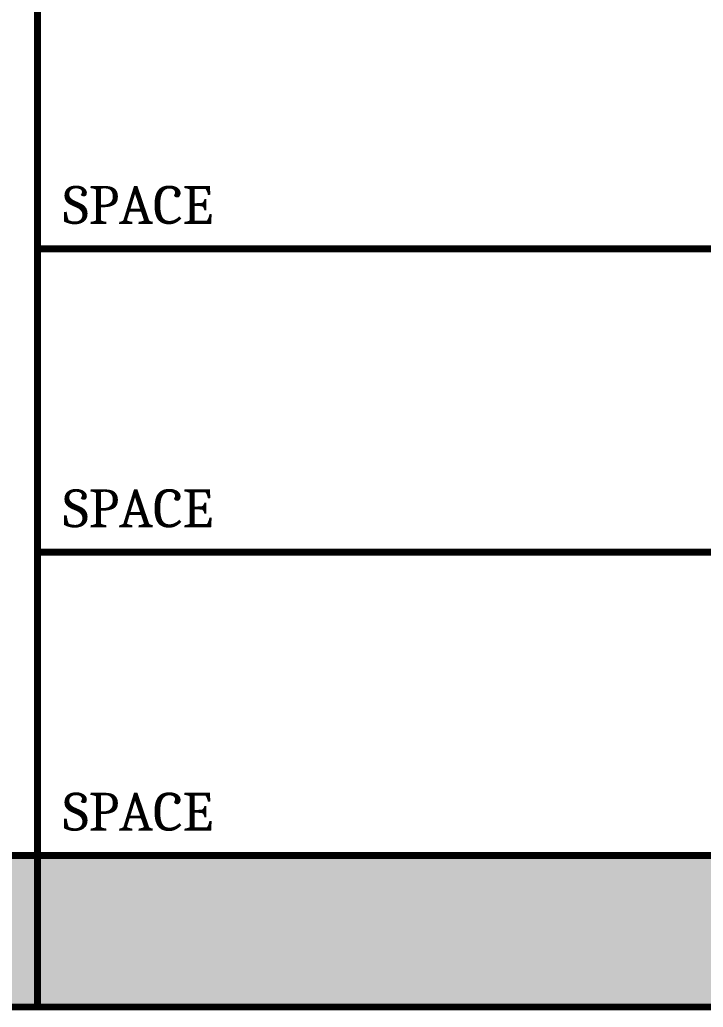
# Model space of a CAD drawing. Header units: millimetres. Extents: x -116965 to 323937, y 291661 to 566926.
# Drawn here: x -46843 to -46393, y 328240 to 328891 of the extents above; entities that cross this region are included whole.
import ezdxf
from ezdxf.enums import TextEntityAlignment as Align

# ---------------------------------------------------------------- set-up
doc = ezdxf.new("R2010")
doc.units = ezdxf.units.MM
doc.layers.get('0').update_dxf_attribs({"lineweight": 18})
doc.layers.add('C00-00-00', color=7, linetype='Continuous')
doc.layers.add('C34-3A-40', color=7, linetype='Continuous', true_color=0x343a40)
doc.layers.add('C62-64-69', color=7, linetype='Continuous', true_color=0x626469)
doc.styles.add('hwTech', font='Cambria.ttf')

msp = doc.modelspace()

# ---------------------------------------------------------------- hatches: boundary and pattern name
at = {"layer": 'C34-3A-40'}
h = msp.add_hatch(color=256, dxfattribs=at)
h.dxf.hatch_style = 2
h.paths.add_polyline_path([(-47231.485758, 328339.849361), (-46831.541593, 328339.849361), (-46831.541593, 328239.863317), (-47231.485758, 328239.863317)])
h = msp.add_hatch(color=256, dxfattribs=at)
h.dxf.hatch_style = 2
h.paths.add_polyline_path([(-46831.541593, 328339.849361), (-46131.639302, 328339.849361), (-46131.639302, 328239.863317), (-46831.541593, 328239.863317)])
at = {"layer": 'C62-64-69'}
h = msp.add_hatch(color=256, dxfattribs=at)
h.dxf.hatch_style = 2
h.paths.add_polyline_path([(-46831.541593, 328330.850618), (-46799.546058, 328330.850618), (-46799.546058, 328323.851592), (-46831.541593, 328323.851592)])
h = msp.add_hatch(color=256, dxfattribs=at)
h.dxf.hatch_style = 2
h.paths.add_polyline_path([(-46799.546058, 328330.850618), (-46767.550527, 328330.850618), (-46767.550527, 328323.851592), (-46799.546058, 328323.851592)])
h = msp.add_hatch(color=256, dxfattribs=at)
h.dxf.hatch_style = 2
h.paths.add_polyline_path([(-46799.546058, 328330.850618), (-46767.550527, 328330.850618), (-46767.550527, 328323.851592), (-46799.546058, 328323.851592)])
h = msp.add_hatch(color=256, dxfattribs=at)
h.dxf.hatch_style = 2
h.paths.add_polyline_path([(-46767.550527, 328330.850618), (-46735.554993, 328330.850618), (-46735.554993, 328323.851592), (-46767.550527, 328323.851592)])
h = msp.add_hatch(color=256, dxfattribs=at)
h.dxf.hatch_style = 2
h.paths.add_polyline_path([(-46767.550527, 328330.850618), (-46735.554993, 328330.850618), (-46735.554993, 328323.851592), (-46767.550527, 328323.851592)])
h = msp.add_hatch(color=256, dxfattribs=at)
h.dxf.hatch_style = 2
h.paths.add_polyline_path([(-46735.554993, 328330.850618), (-46703.559458, 328330.850618), (-46703.559458, 328323.851592), (-46735.554993, 328323.851592)])
h = msp.add_hatch(color=256, dxfattribs=at)
h.dxf.hatch_style = 2
h.paths.add_polyline_path([(-46703.559458, 328330.850618), (-46671.563927, 328330.850618), (-46671.563927, 328323.851592), (-46703.559458, 328323.851592)])
h = msp.add_hatch(color=256, dxfattribs=at)
h.dxf.hatch_style = 2
h.paths.add_polyline_path([(-46703.559458, 328330.850618), (-46671.563927, 328330.850618), (-46671.563927, 328323.851592), (-46703.559458, 328323.851592)])
h = msp.add_hatch(color=256, dxfattribs=at)
h.dxf.hatch_style = 2
h.paths.add_polyline_path([(-46671.563927, 328330.850618), (-46639.568393, 328330.850618), (-46639.568393, 328323.851592), (-46671.563927, 328323.851592)])
h = msp.add_hatch(color=256, dxfattribs=at)
h.dxf.hatch_style = 2
h.paths.add_polyline_path([(-46671.563927, 328330.850618), (-46639.568393, 328330.850618), (-46639.568393, 328323.851592), (-46671.563927, 328323.851592)])
h = msp.add_hatch(color=256, dxfattribs=at)
h.dxf.hatch_style = 2
h.paths.add_polyline_path([(-46639.568393, 328330.850618), (-46607.572858, 328330.850618), (-46607.572858, 328323.851592), (-46639.568393, 328323.851592)])
h = msp.add_hatch(color=256, dxfattribs=at)
h.dxf.hatch_style = 2
h.paths.add_polyline_path([(-46639.568393, 328330.850618), (-46607.572858, 328330.850618), (-46607.572858, 328323.851592), (-46639.568393, 328323.851592)])
h = msp.add_hatch(color=256, dxfattribs=at)
h.dxf.hatch_style = 2
h.paths.add_polyline_path([(-46607.572858, 328330.850618), (-46575.577327, 328330.850618), (-46575.577327, 328323.851592), (-46607.572858, 328323.851592)])
h = msp.add_hatch(color=256, dxfattribs=at)
h.dxf.hatch_style = 2
h.paths.add_polyline_path([(-46607.572858, 328330.850618), (-46575.577327, 328330.850618), (-46575.577327, 328323.851592), (-46607.572858, 328323.851592)])
h = msp.add_hatch(color=256, dxfattribs=at)
h.dxf.hatch_style = 2
h.paths.add_polyline_path([(-46575.577327, 328330.850618), (-46543.581793, 328330.850618), (-46543.581793, 328323.851592), (-46575.577327, 328323.851592)])
h = msp.add_hatch(color=256, dxfattribs=at)
h.dxf.hatch_style = 2
h.paths.add_polyline_path([(-46543.581793, 328330.850618), (-46511.586258, 328330.850618), (-46511.586258, 328323.851592), (-46543.581793, 328323.851592)])
h = msp.add_hatch(color=256, dxfattribs=at)
h.dxf.hatch_style = 2
h.paths.add_polyline_path([(-46543.581793, 328330.850618), (-46511.586258, 328330.850618), (-46511.586258, 328323.851592), (-46543.581793, 328323.851592)])
h = msp.add_hatch(color=256, dxfattribs=at)
h.dxf.hatch_style = 2
h.paths.add_polyline_path([(-46511.586258, 328330.850618), (-46479.590727, 328330.850618), (-46479.590727, 328323.851592), (-46511.586258, 328323.851592)])
h = msp.add_hatch(color=256, dxfattribs=at)
h.dxf.hatch_style = 2
h.paths.add_polyline_path([(-46511.586258, 328330.850618), (-46479.590727, 328330.850618), (-46479.590727, 328323.851592), (-46511.586258, 328323.851592)])
h = msp.add_hatch(color=256, dxfattribs=at)
h.dxf.hatch_style = 2
h.paths.add_polyline_path([(-46479.590727, 328330.850618), (-46447.595193, 328330.850618), (-46447.595193, 328323.851592), (-46479.590727, 328323.851592)])
h = msp.add_hatch(color=256, dxfattribs=at)
h.dxf.hatch_style = 2
h.paths.add_polyline_path([(-46479.590727, 328330.850618), (-46447.595193, 328330.850618), (-46447.595193, 328323.851592), (-46479.590727, 328323.851592)])
h = msp.add_hatch(color=256, dxfattribs=at)
h.dxf.hatch_style = 2
h.paths.add_polyline_path([(-46447.595193, 328330.850618), (-46415.599658, 328330.850618), (-46415.599658, 328323.851592), (-46447.595193, 328323.851592)])
h = msp.add_hatch(color=256, dxfattribs=at)
h.dxf.hatch_style = 2
h.paths.add_polyline_path([(-46447.595193, 328330.850618), (-46415.599658, 328330.850618), (-46415.599658, 328323.851592), (-46447.595193, 328323.851592)])
h = msp.add_hatch(color=256, dxfattribs=at)
h.dxf.hatch_style = 2
h.paths.add_polyline_path([(-46415.599658, 328330.850618), (-46383.604127, 328330.850618), (-46383.604127, 328323.851592), (-46415.599658, 328323.851592)])
h = msp.add_hatch(color=256, dxfattribs=at)
h.dxf.hatch_style = 2
h.paths.add_polyline_path([(-46831.541593, 328323.851592), (-46799.546058, 328323.851592), (-46799.546058, 328321.851874), (-46831.541593, 328321.851874)])
h = msp.add_hatch(color=256, dxfattribs=at)
h.dxf.hatch_style = 2
h.paths.add_polyline_path([(-46831.541593, 328321.851874), (-46799.546058, 328321.851874), (-46799.546058, 328314.852848), (-46831.541593, 328314.852848)])
h = msp.add_hatch(color=256, dxfattribs=at)
h.dxf.hatch_style = 2
h.paths.add_polyline_path([(-46799.546058, 328323.851592), (-46767.550527, 328323.851592), (-46767.550527, 328321.851874), (-46799.546058, 328321.851874)])
h = msp.add_hatch(color=256, dxfattribs=at)
h.dxf.hatch_style = 2
h.paths.add_polyline_path([(-46799.546058, 328323.851592), (-46767.550527, 328323.851592), (-46767.550527, 328321.851874), (-46799.546058, 328321.851874)])
h = msp.add_hatch(color=256, dxfattribs=at)
h.dxf.hatch_style = 2
h.paths.add_polyline_path([(-46799.546058, 328321.851874), (-46767.550527, 328321.851874), (-46767.550527, 328314.852848), (-46799.546058, 328314.852848)])
h = msp.add_hatch(color=256, dxfattribs=at)
h.dxf.hatch_style = 2
h.paths.add_polyline_path([(-46799.546058, 328321.851874), (-46767.550527, 328321.851874), (-46767.550527, 328314.852848), (-46799.546058, 328314.852848)])
h = msp.add_hatch(color=256, dxfattribs=at)
h.dxf.hatch_style = 2
h.paths.add_polyline_path([(-46767.550527, 328323.851592), (-46735.554993, 328323.851592), (-46735.554993, 328321.851874), (-46767.550527, 328321.851874)])
h = msp.add_hatch(color=256, dxfattribs=at)
h.dxf.hatch_style = 2
h.paths.add_polyline_path([(-46767.550527, 328323.851592), (-46735.554993, 328323.851592), (-46735.554993, 328321.851874), (-46767.550527, 328321.851874)])
h = msp.add_hatch(color=256, dxfattribs=at)
h.dxf.hatch_style = 2
h.paths.add_polyline_path([(-46767.550527, 328321.851874), (-46735.554993, 328321.851874), (-46735.554993, 328314.852848), (-46767.550527, 328314.852848)])
h = msp.add_hatch(color=256, dxfattribs=at)
h.dxf.hatch_style = 2
h.paths.add_polyline_path([(-46767.550527, 328321.851874), (-46735.554993, 328321.851874), (-46735.554993, 328314.852848), (-46767.550527, 328314.852848)])
h = msp.add_hatch(color=256, dxfattribs=at)
h.dxf.hatch_style = 2
h.paths.add_polyline_path([(-46735.554993, 328323.851592), (-46703.559458, 328323.851592), (-46703.559458, 328321.851874), (-46735.554993, 328321.851874)])
h = msp.add_hatch(color=256, dxfattribs=at)
h.dxf.hatch_style = 2
h.paths.add_polyline_path([(-46735.554993, 328321.851874), (-46703.559458, 328321.851874), (-46703.559458, 328314.852848), (-46735.554993, 328314.852848)])
h = msp.add_hatch(color=256, dxfattribs=at)
h.dxf.hatch_style = 2
h.paths.add_polyline_path([(-46703.559458, 328323.851592), (-46671.563927, 328323.851592), (-46671.563927, 328321.851874), (-46703.559458, 328321.851874)])
h = msp.add_hatch(color=256, dxfattribs=at)
h.dxf.hatch_style = 2
h.paths.add_polyline_path([(-46703.559458, 328323.851592), (-46671.563927, 328323.851592), (-46671.563927, 328321.851874), (-46703.559458, 328321.851874)])
h = msp.add_hatch(color=256, dxfattribs=at)
h.dxf.hatch_style = 2
h.paths.add_polyline_path([(-46703.559458, 328321.851874), (-46671.563927, 328321.851874), (-46671.563927, 328314.852848), (-46703.559458, 328314.852848)])
h = msp.add_hatch(color=256, dxfattribs=at)
h.dxf.hatch_style = 2
h.paths.add_polyline_path([(-46703.559458, 328321.851874), (-46671.563927, 328321.851874), (-46671.563927, 328314.852848), (-46703.559458, 328314.852848)])
h = msp.add_hatch(color=256, dxfattribs=at)
h.dxf.hatch_style = 2
h.paths.add_polyline_path([(-46671.563927, 328323.851592), (-46639.568393, 328323.851592), (-46639.568393, 328321.851874), (-46671.563927, 328321.851874)])
h = msp.add_hatch(color=256, dxfattribs=at)
h.dxf.hatch_style = 2
h.paths.add_polyline_path([(-46671.563927, 328323.851592), (-46639.568393, 328323.851592), (-46639.568393, 328321.851874), (-46671.563927, 328321.851874)])
h = msp.add_hatch(color=256, dxfattribs=at)
h.dxf.hatch_style = 2
h.paths.add_polyline_path([(-46671.563927, 328321.851874), (-46639.568393, 328321.851874), (-46639.568393, 328314.852848), (-46671.563927, 328314.852848)])
h = msp.add_hatch(color=256, dxfattribs=at)
h.dxf.hatch_style = 2
h.paths.add_polyline_path([(-46671.563927, 328321.851874), (-46639.568393, 328321.851874), (-46639.568393, 328314.852848), (-46671.563927, 328314.852848)])
h = msp.add_hatch(color=256, dxfattribs=at)
h.dxf.hatch_style = 2
h.paths.add_polyline_path([(-46639.568393, 328323.851592), (-46607.572858, 328323.851592), (-46607.572858, 328321.851874), (-46639.568393, 328321.851874)])
h = msp.add_hatch(color=256, dxfattribs=at)
h.dxf.hatch_style = 2
h.paths.add_polyline_path([(-46639.568393, 328323.851592), (-46607.572858, 328323.851592), (-46607.572858, 328321.851874), (-46639.568393, 328321.851874)])
h = msp.add_hatch(color=256, dxfattribs=at)
h.dxf.hatch_style = 2
h.paths.add_polyline_path([(-46639.568393, 328321.851874), (-46607.572858, 328321.851874), (-46607.572858, 328314.852848), (-46639.568393, 328314.852848)])
h = msp.add_hatch(color=256, dxfattribs=at)
h.dxf.hatch_style = 2
h.paths.add_polyline_path([(-46639.568393, 328321.851874), (-46607.572858, 328321.851874), (-46607.572858, 328314.852848), (-46639.568393, 328314.852848)])
h = msp.add_hatch(color=256, dxfattribs=at)
h.dxf.hatch_style = 2
h.paths.add_polyline_path([(-46607.572858, 328323.851592), (-46575.577327, 328323.851592), (-46575.577327, 328321.851874), (-46607.572858, 328321.851874)])
h = msp.add_hatch(color=256, dxfattribs=at)
h.dxf.hatch_style = 2
h.paths.add_polyline_path([(-46607.572858, 328323.851592), (-46575.577327, 328323.851592), (-46575.577327, 328321.851874), (-46607.572858, 328321.851874)])
h = msp.add_hatch(color=256, dxfattribs=at)
h.dxf.hatch_style = 2
h.paths.add_polyline_path([(-46607.572858, 328321.851874), (-46575.577327, 328321.851874), (-46575.577327, 328314.852848), (-46607.572858, 328314.852848)])
h = msp.add_hatch(color=256, dxfattribs=at)
h.dxf.hatch_style = 2
h.paths.add_polyline_path([(-46607.572858, 328321.851874), (-46575.577327, 328321.851874), (-46575.577327, 328314.852848), (-46607.572858, 328314.852848)])
h = msp.add_hatch(color=256, dxfattribs=at)
h.dxf.hatch_style = 2
h.paths.add_polyline_path([(-46575.577327, 328323.851592), (-46543.581793, 328323.851592), (-46543.581793, 328321.851874), (-46575.577327, 328321.851874)])
h = msp.add_hatch(color=256, dxfattribs=at)
h.dxf.hatch_style = 2
h.paths.add_polyline_path([(-46575.577327, 328321.851874), (-46543.581793, 328321.851874), (-46543.581793, 328314.852848), (-46575.577327, 328314.852848)])
h = msp.add_hatch(color=256, dxfattribs=at)
h.dxf.hatch_style = 2
h.paths.add_polyline_path([(-46543.581793, 328323.851592), (-46511.586258, 328323.851592), (-46511.586258, 328321.851874), (-46543.581793, 328321.851874)])
h = msp.add_hatch(color=256, dxfattribs=at)
h.dxf.hatch_style = 2
h.paths.add_polyline_path([(-46543.581793, 328323.851592), (-46511.586258, 328323.851592), (-46511.586258, 328321.851874), (-46543.581793, 328321.851874)])
h = msp.add_hatch(color=256, dxfattribs=at)
h.dxf.hatch_style = 2
h.paths.add_polyline_path([(-46543.581793, 328321.851874), (-46511.586258, 328321.851874), (-46511.586258, 328314.852848), (-46543.581793, 328314.852848)])
h = msp.add_hatch(color=256, dxfattribs=at)
h.dxf.hatch_style = 2
h.paths.add_polyline_path([(-46543.581793, 328321.851874), (-46511.586258, 328321.851874), (-46511.586258, 328314.852848), (-46543.581793, 328314.852848)])
h = msp.add_hatch(color=256, dxfattribs=at)
h.dxf.hatch_style = 2
h.paths.add_polyline_path([(-46511.586258, 328323.851592), (-46479.590727, 328323.851592), (-46479.590727, 328321.851874), (-46511.586258, 328321.851874)])
h = msp.add_hatch(color=256, dxfattribs=at)
h.dxf.hatch_style = 2
h.paths.add_polyline_path([(-46511.586258, 328323.851592), (-46479.590727, 328323.851592), (-46479.590727, 328321.851874), (-46511.586258, 328321.851874)])
h = msp.add_hatch(color=256, dxfattribs=at)
h.dxf.hatch_style = 2
h.paths.add_polyline_path([(-46511.586258, 328321.851874), (-46479.590727, 328321.851874), (-46479.590727, 328314.852848), (-46511.586258, 328314.852848)])
h = msp.add_hatch(color=256, dxfattribs=at)
h.dxf.hatch_style = 2
h.paths.add_polyline_path([(-46511.586258, 328321.851874), (-46479.590727, 328321.851874), (-46479.590727, 328314.852848), (-46511.586258, 328314.852848)])
h = msp.add_hatch(color=256, dxfattribs=at)
h.dxf.hatch_style = 2
h.paths.add_polyline_path([(-46479.590727, 328323.851592), (-46447.595193, 328323.851592), (-46447.595193, 328321.851874), (-46479.590727, 328321.851874)])
h = msp.add_hatch(color=256, dxfattribs=at)
h.dxf.hatch_style = 2
h.paths.add_polyline_path([(-46479.590727, 328323.851592), (-46447.595193, 328323.851592), (-46447.595193, 328321.851874), (-46479.590727, 328321.851874)])
h = msp.add_hatch(color=256, dxfattribs=at)
h.dxf.hatch_style = 2
h.paths.add_polyline_path([(-46479.590727, 328321.851874), (-46447.595193, 328321.851874), (-46447.595193, 328314.852848), (-46479.590727, 328314.852848)])
h = msp.add_hatch(color=256, dxfattribs=at)
h.dxf.hatch_style = 2
h.paths.add_polyline_path([(-46479.590727, 328321.851874), (-46447.595193, 328321.851874), (-46447.595193, 328314.852848), (-46479.590727, 328314.852848)])
h = msp.add_hatch(color=256, dxfattribs=at)
h.dxf.hatch_style = 2
h.paths.add_polyline_path([(-46447.595193, 328323.851592), (-46415.599658, 328323.851592), (-46415.599658, 328321.851874), (-46447.595193, 328321.851874)])
h = msp.add_hatch(color=256, dxfattribs=at)
h.dxf.hatch_style = 2
h.paths.add_polyline_path([(-46447.595193, 328323.851592), (-46415.599658, 328323.851592), (-46415.599658, 328321.851874), (-46447.595193, 328321.851874)])
h = msp.add_hatch(color=256, dxfattribs=at)
h.dxf.hatch_style = 2
h.paths.add_polyline_path([(-46447.595193, 328321.851874), (-46415.599658, 328321.851874), (-46415.599658, 328314.852848), (-46447.595193, 328314.852848)])
h = msp.add_hatch(color=256, dxfattribs=at)
h.dxf.hatch_style = 2
h.paths.add_polyline_path([(-46447.595193, 328321.851874), (-46415.599658, 328321.851874), (-46415.599658, 328314.852848), (-46447.595193, 328314.852848)])
h = msp.add_hatch(color=256, dxfattribs=at)
h.dxf.hatch_style = 2
h.paths.add_polyline_path([(-46415.599658, 328323.851592), (-46383.604127, 328323.851592), (-46383.604127, 328321.851874), (-46415.599658, 328321.851874)])
h = msp.add_hatch(color=256, dxfattribs=at)
h.dxf.hatch_style = 2
h.paths.add_polyline_path([(-46415.599658, 328321.851874), (-46383.604127, 328321.851874), (-46383.604127, 328314.852848), (-46415.599658, 328314.852848)])
h = msp.add_hatch(color=256, dxfattribs=at)
h.dxf.hatch_style = 2
h.paths.add_polyline_path([(-46831.541593, 328314.852848), (-46799.546058, 328314.852848), (-46799.546058, 328312.85313), (-46831.541593, 328312.85313)])
h = msp.add_hatch(color=256, dxfattribs=at)
h.dxf.hatch_style = 2
h.paths.add_polyline_path([(-46831.541593, 328312.85313), (-46799.546058, 328312.85313), (-46799.546058, 328305.854105), (-46831.541593, 328305.854105)])
h = msp.add_hatch(color=256, dxfattribs=at)
h.dxf.hatch_style = 2
h.paths.add_polyline_path([(-46799.546058, 328314.852848), (-46767.550527, 328314.852848), (-46767.550527, 328312.85313), (-46799.546058, 328312.85313)])
h = msp.add_hatch(color=256, dxfattribs=at)
h.dxf.hatch_style = 2
h.paths.add_polyline_path([(-46799.546058, 328314.852848), (-46767.550527, 328314.852848), (-46767.550527, 328312.85313), (-46799.546058, 328312.85313)])
h = msp.add_hatch(color=256, dxfattribs=at)
h.dxf.hatch_style = 2
h.paths.add_polyline_path([(-46799.546058, 328312.85313), (-46767.550527, 328312.85313), (-46767.550527, 328305.854105), (-46799.546058, 328305.854105)])
h = msp.add_hatch(color=256, dxfattribs=at)
h.dxf.hatch_style = 2
h.paths.add_polyline_path([(-46799.546058, 328312.85313), (-46767.550527, 328312.85313), (-46767.550527, 328305.854105), (-46799.546058, 328305.854105)])
h = msp.add_hatch(color=256, dxfattribs=at)
h.dxf.hatch_style = 2
h.paths.add_polyline_path([(-46767.550527, 328314.852848), (-46735.554993, 328314.852848), (-46735.554993, 328312.85313), (-46767.550527, 328312.85313)])
h = msp.add_hatch(color=256, dxfattribs=at)
h.dxf.hatch_style = 2
h.paths.add_polyline_path([(-46767.550527, 328314.852848), (-46735.554993, 328314.852848), (-46735.554993, 328312.85313), (-46767.550527, 328312.85313)])
h = msp.add_hatch(color=256, dxfattribs=at)
h.dxf.hatch_style = 2
h.paths.add_polyline_path([(-46767.550527, 328312.85313), (-46735.554993, 328312.85313), (-46735.554993, 328305.854105), (-46767.550527, 328305.854105)])
h = msp.add_hatch(color=256, dxfattribs=at)
h.dxf.hatch_style = 2
h.paths.add_polyline_path([(-46767.550527, 328312.85313), (-46735.554993, 328312.85313), (-46735.554993, 328305.854105), (-46767.550527, 328305.854105)])
h = msp.add_hatch(color=256, dxfattribs=at)
h.dxf.hatch_style = 2
h.paths.add_polyline_path([(-46735.554993, 328314.852848), (-46703.559458, 328314.852848), (-46703.559458, 328312.85313), (-46735.554993, 328312.85313)])
h = msp.add_hatch(color=256, dxfattribs=at)
h.dxf.hatch_style = 2
h.paths.add_polyline_path([(-46735.554993, 328312.85313), (-46703.559458, 328312.85313), (-46703.559458, 328305.854105), (-46735.554993, 328305.854105)])
h = msp.add_hatch(color=256, dxfattribs=at)
h.dxf.hatch_style = 2
h.paths.add_polyline_path([(-46703.559458, 328314.852848), (-46671.563927, 328314.852848), (-46671.563927, 328312.85313), (-46703.559458, 328312.85313)])
h = msp.add_hatch(color=256, dxfattribs=at)
h.dxf.hatch_style = 2
h.paths.add_polyline_path([(-46703.559458, 328314.852848), (-46671.563927, 328314.852848), (-46671.563927, 328312.85313), (-46703.559458, 328312.85313)])
h = msp.add_hatch(color=256, dxfattribs=at)
h.dxf.hatch_style = 2
h.paths.add_polyline_path([(-46703.559458, 328312.85313), (-46671.563927, 328312.85313), (-46671.563927, 328305.854105), (-46703.559458, 328305.854105)])
h = msp.add_hatch(color=256, dxfattribs=at)
h.dxf.hatch_style = 2
h.paths.add_polyline_path([(-46703.559458, 328312.85313), (-46671.563927, 328312.85313), (-46671.563927, 328305.854105), (-46703.559458, 328305.854105)])
h = msp.add_hatch(color=256, dxfattribs=at)
h.dxf.hatch_style = 2
h.paths.add_polyline_path([(-46671.563927, 328314.852848), (-46639.568393, 328314.852848), (-46639.568393, 328312.85313), (-46671.563927, 328312.85313)])
h = msp.add_hatch(color=256, dxfattribs=at)
h.dxf.hatch_style = 2
h.paths.add_polyline_path([(-46671.563927, 328314.852848), (-46639.568393, 328314.852848), (-46639.568393, 328312.85313), (-46671.563927, 328312.85313)])
h = msp.add_hatch(color=256, dxfattribs=at)
h.dxf.hatch_style = 2
h.paths.add_polyline_path([(-46671.563927, 328312.85313), (-46639.568393, 328312.85313), (-46639.568393, 328305.854105), (-46671.563927, 328305.854105)])
h = msp.add_hatch(color=256, dxfattribs=at)
h.dxf.hatch_style = 2
h.paths.add_polyline_path([(-46671.563927, 328312.85313), (-46639.568393, 328312.85313), (-46639.568393, 328305.854105), (-46671.563927, 328305.854105)])
h = msp.add_hatch(color=256, dxfattribs=at)
h.dxf.hatch_style = 2
h.paths.add_polyline_path([(-46639.568393, 328314.852848), (-46607.572858, 328314.852848), (-46607.572858, 328312.85313), (-46639.568393, 328312.85313)])
h = msp.add_hatch(color=256, dxfattribs=at)
h.dxf.hatch_style = 2
h.paths.add_polyline_path([(-46639.568393, 328314.852848), (-46607.572858, 328314.852848), (-46607.572858, 328312.85313), (-46639.568393, 328312.85313)])
h = msp.add_hatch(color=256, dxfattribs=at)
h.dxf.hatch_style = 2
h.paths.add_polyline_path([(-46639.568393, 328312.85313), (-46607.572858, 328312.85313), (-46607.572858, 328305.854105), (-46639.568393, 328305.854105)])
h = msp.add_hatch(color=256, dxfattribs=at)
h.dxf.hatch_style = 2
h.paths.add_polyline_path([(-46639.568393, 328312.85313), (-46607.572858, 328312.85313), (-46607.572858, 328305.854105), (-46639.568393, 328305.854105)])
h = msp.add_hatch(color=256, dxfattribs=at)
h.dxf.hatch_style = 2
h.paths.add_polyline_path([(-46607.572858, 328314.852848), (-46575.577327, 328314.852848), (-46575.577327, 328312.85313), (-46607.572858, 328312.85313)])
h = msp.add_hatch(color=256, dxfattribs=at)
h.dxf.hatch_style = 2
h.paths.add_polyline_path([(-46607.572858, 328314.852848), (-46575.577327, 328314.852848), (-46575.577327, 328312.85313), (-46607.572858, 328312.85313)])
h = msp.add_hatch(color=256, dxfattribs=at)
h.dxf.hatch_style = 2
h.paths.add_polyline_path([(-46607.572858, 328312.85313), (-46575.577327, 328312.85313), (-46575.577327, 328305.854105), (-46607.572858, 328305.854105)])
h = msp.add_hatch(color=256, dxfattribs=at)
h.dxf.hatch_style = 2
h.paths.add_polyline_path([(-46607.572858, 328312.85313), (-46575.577327, 328312.85313), (-46575.577327, 328305.854105), (-46607.572858, 328305.854105)])
h = msp.add_hatch(color=256, dxfattribs=at)
h.dxf.hatch_style = 2
h.paths.add_polyline_path([(-46575.577327, 328314.852848), (-46543.581793, 328314.852848), (-46543.581793, 328312.85313), (-46575.577327, 328312.85313)])
h = msp.add_hatch(color=256, dxfattribs=at)
h.dxf.hatch_style = 2
h.paths.add_polyline_path([(-46575.577327, 328312.85313), (-46543.581793, 328312.85313), (-46543.581793, 328305.854105), (-46575.577327, 328305.854105)])
h = msp.add_hatch(color=256, dxfattribs=at)
h.dxf.hatch_style = 2
h.paths.add_polyline_path([(-46543.581793, 328314.852848), (-46511.586258, 328314.852848), (-46511.586258, 328312.85313), (-46543.581793, 328312.85313)])
h = msp.add_hatch(color=256, dxfattribs=at)
h.dxf.hatch_style = 2
h.paths.add_polyline_path([(-46543.581793, 328314.852848), (-46511.586258, 328314.852848), (-46511.586258, 328312.85313), (-46543.581793, 328312.85313)])
h = msp.add_hatch(color=256, dxfattribs=at)
h.dxf.hatch_style = 2
h.paths.add_polyline_path([(-46543.581793, 328312.85313), (-46511.586258, 328312.85313), (-46511.586258, 328305.854105), (-46543.581793, 328305.854105)])
h = msp.add_hatch(color=256, dxfattribs=at)
h.dxf.hatch_style = 2
h.paths.add_polyline_path([(-46543.581793, 328312.85313), (-46511.586258, 328312.85313), (-46511.586258, 328305.854105), (-46543.581793, 328305.854105)])
h = msp.add_hatch(color=256, dxfattribs=at)
h.dxf.hatch_style = 2
h.paths.add_polyline_path([(-46511.586258, 328314.852848), (-46479.590727, 328314.852848), (-46479.590727, 328312.85313), (-46511.586258, 328312.85313)])
h = msp.add_hatch(color=256, dxfattribs=at)
h.dxf.hatch_style = 2
h.paths.add_polyline_path([(-46511.586258, 328314.852848), (-46479.590727, 328314.852848), (-46479.590727, 328312.85313), (-46511.586258, 328312.85313)])
h = msp.add_hatch(color=256, dxfattribs=at)
h.dxf.hatch_style = 2
h.paths.add_polyline_path([(-46511.586258, 328312.85313), (-46479.590727, 328312.85313), (-46479.590727, 328305.854105), (-46511.586258, 328305.854105)])
h = msp.add_hatch(color=256, dxfattribs=at)
h.dxf.hatch_style = 2
h.paths.add_polyline_path([(-46511.586258, 328312.85313), (-46479.590727, 328312.85313), (-46479.590727, 328305.854105), (-46511.586258, 328305.854105)])
h = msp.add_hatch(color=256, dxfattribs=at)
h.dxf.hatch_style = 2
h.paths.add_polyline_path([(-46479.590727, 328314.852848), (-46447.595193, 328314.852848), (-46447.595193, 328312.85313), (-46479.590727, 328312.85313)])
h = msp.add_hatch(color=256, dxfattribs=at)
h.dxf.hatch_style = 2
h.paths.add_polyline_path([(-46479.590727, 328314.852848), (-46447.595193, 328314.852848), (-46447.595193, 328312.85313), (-46479.590727, 328312.85313)])
h = msp.add_hatch(color=256, dxfattribs=at)
h.dxf.hatch_style = 2
h.paths.add_polyline_path([(-46479.590727, 328312.85313), (-46447.595193, 328312.85313), (-46447.595193, 328305.854105), (-46479.590727, 328305.854105)])
h = msp.add_hatch(color=256, dxfattribs=at)
h.dxf.hatch_style = 2
h.paths.add_polyline_path([(-46479.590727, 328312.85313), (-46447.595193, 328312.85313), (-46447.595193, 328305.854105), (-46479.590727, 328305.854105)])
h = msp.add_hatch(color=256, dxfattribs=at)
h.dxf.hatch_style = 2
h.paths.add_polyline_path([(-46447.595193, 328314.852848), (-46415.599658, 328314.852848), (-46415.599658, 328312.85313), (-46447.595193, 328312.85313)])
h = msp.add_hatch(color=256, dxfattribs=at)
h.dxf.hatch_style = 2
h.paths.add_polyline_path([(-46447.595193, 328314.852848), (-46415.599658, 328314.852848), (-46415.599658, 328312.85313), (-46447.595193, 328312.85313)])
h = msp.add_hatch(color=256, dxfattribs=at)
h.dxf.hatch_style = 2
h.paths.add_polyline_path([(-46447.595193, 328312.85313), (-46415.599658, 328312.85313), (-46415.599658, 328305.854105), (-46447.595193, 328305.854105)])
h = msp.add_hatch(color=256, dxfattribs=at)
h.dxf.hatch_style = 2
h.paths.add_polyline_path([(-46447.595193, 328312.85313), (-46415.599658, 328312.85313), (-46415.599658, 328305.854105), (-46447.595193, 328305.854105)])
h = msp.add_hatch(color=256, dxfattribs=at)
h.dxf.hatch_style = 2
h.paths.add_polyline_path([(-46415.599658, 328314.852848), (-46383.604127, 328314.852848), (-46383.604127, 328312.85313), (-46415.599658, 328312.85313)])
h = msp.add_hatch(color=256, dxfattribs=at)
h.dxf.hatch_style = 2
h.paths.add_polyline_path([(-46415.599658, 328312.85313), (-46383.604127, 328312.85313), (-46383.604127, 328305.854105), (-46415.599658, 328305.854105)])
h = msp.add_hatch(color=256, dxfattribs=at)
h.dxf.hatch_style = 2
h.paths.add_polyline_path([(-46831.541593, 328305.854105), (-46799.546058, 328305.854105), (-46799.546058, 328303.854386), (-46831.541593, 328303.854386)])
h = msp.add_hatch(color=256, dxfattribs=at)
h.dxf.hatch_style = 2
h.paths.add_polyline_path([(-46799.546058, 328305.854105), (-46767.550527, 328305.854105), (-46767.550527, 328303.854386), (-46799.546058, 328303.854386)])
h = msp.add_hatch(color=256, dxfattribs=at)
h.dxf.hatch_style = 2
h.paths.add_polyline_path([(-46799.546058, 328305.854105), (-46767.550527, 328305.854105), (-46767.550527, 328303.854386), (-46799.546058, 328303.854386)])
h = msp.add_hatch(color=256, dxfattribs=at)
h.dxf.hatch_style = 2
h.paths.add_polyline_path([(-46767.550527, 328305.854105), (-46735.554993, 328305.854105), (-46735.554993, 328303.854386), (-46767.550527, 328303.854386)])
h = msp.add_hatch(color=256, dxfattribs=at)
h.dxf.hatch_style = 2
h.paths.add_polyline_path([(-46767.550527, 328305.854105), (-46735.554993, 328305.854105), (-46735.554993, 328303.854386), (-46767.550527, 328303.854386)])
h = msp.add_hatch(color=256, dxfattribs=at)
h.dxf.hatch_style = 2
h.paths.add_polyline_path([(-46735.554993, 328305.854105), (-46703.559458, 328305.854105), (-46703.559458, 328303.854386), (-46735.554993, 328303.854386)])
h = msp.add_hatch(color=256, dxfattribs=at)
h.dxf.hatch_style = 2
h.paths.add_polyline_path([(-46703.559458, 328305.854105), (-46671.563927, 328305.854105), (-46671.563927, 328303.854386), (-46703.559458, 328303.854386)])
h = msp.add_hatch(color=256, dxfattribs=at)
h.dxf.hatch_style = 2
h.paths.add_polyline_path([(-46703.559458, 328305.854105), (-46671.563927, 328305.854105), (-46671.563927, 328303.854386), (-46703.559458, 328303.854386)])
h = msp.add_hatch(color=256, dxfattribs=at)
h.dxf.hatch_style = 2
h.paths.add_polyline_path([(-46671.563927, 328305.854105), (-46639.568393, 328305.854105), (-46639.568393, 328303.854386), (-46671.563927, 328303.854386)])
h = msp.add_hatch(color=256, dxfattribs=at)
h.dxf.hatch_style = 2
h.paths.add_polyline_path([(-46671.563927, 328305.854105), (-46639.568393, 328305.854105), (-46639.568393, 328303.854386), (-46671.563927, 328303.854386)])
h = msp.add_hatch(color=256, dxfattribs=at)
h.dxf.hatch_style = 2
h.paths.add_polyline_path([(-46639.568393, 328305.854105), (-46607.572858, 328305.854105), (-46607.572858, 328303.854386), (-46639.568393, 328303.854386)])
h = msp.add_hatch(color=256, dxfattribs=at)
h.dxf.hatch_style = 2
h.paths.add_polyline_path([(-46639.568393, 328305.854105), (-46607.572858, 328305.854105), (-46607.572858, 328303.854386), (-46639.568393, 328303.854386)])
h = msp.add_hatch(color=256, dxfattribs=at)
h.dxf.hatch_style = 2
h.paths.add_polyline_path([(-46607.572858, 328305.854105), (-46575.577327, 328305.854105), (-46575.577327, 328303.854386), (-46607.572858, 328303.854386)])
h = msp.add_hatch(color=256, dxfattribs=at)
h.dxf.hatch_style = 2
h.paths.add_polyline_path([(-46607.572858, 328305.854105), (-46575.577327, 328305.854105), (-46575.577327, 328303.854386), (-46607.572858, 328303.854386)])
h = msp.add_hatch(color=256, dxfattribs=at)
h.dxf.hatch_style = 2
h.paths.add_polyline_path([(-46575.577327, 328305.854105), (-46543.581793, 328305.854105), (-46543.581793, 328303.854386), (-46575.577327, 328303.854386)])
h = msp.add_hatch(color=256, dxfattribs=at)
h.dxf.hatch_style = 2
h.paths.add_polyline_path([(-46543.581793, 328305.854105), (-46511.586258, 328305.854105), (-46511.586258, 328303.854386), (-46543.581793, 328303.854386)])
h = msp.add_hatch(color=256, dxfattribs=at)
h.dxf.hatch_style = 2
h.paths.add_polyline_path([(-46543.581793, 328305.854105), (-46511.586258, 328305.854105), (-46511.586258, 328303.854386), (-46543.581793, 328303.854386)])
h = msp.add_hatch(color=256, dxfattribs=at)
h.dxf.hatch_style = 2
h.paths.add_polyline_path([(-46511.586258, 328305.854105), (-46479.590727, 328305.854105), (-46479.590727, 328303.854386), (-46511.586258, 328303.854386)])
h = msp.add_hatch(color=256, dxfattribs=at)
h.dxf.hatch_style = 2
h.paths.add_polyline_path([(-46511.586258, 328305.854105), (-46479.590727, 328305.854105), (-46479.590727, 328303.854386), (-46511.586258, 328303.854386)])
h = msp.add_hatch(color=256, dxfattribs=at)
h.dxf.hatch_style = 2
h.paths.add_polyline_path([(-46479.590727, 328305.854105), (-46447.595193, 328305.854105), (-46447.595193, 328303.854386), (-46479.590727, 328303.854386)])
h = msp.add_hatch(color=256, dxfattribs=at)
h.dxf.hatch_style = 2
h.paths.add_polyline_path([(-46479.590727, 328305.854105), (-46447.595193, 328305.854105), (-46447.595193, 328303.854386), (-46479.590727, 328303.854386)])
h = msp.add_hatch(color=256, dxfattribs=at)
h.dxf.hatch_style = 2
h.paths.add_polyline_path([(-46447.595193, 328305.854105), (-46415.599658, 328305.854105), (-46415.599658, 328303.854386), (-46447.595193, 328303.854386)])
h = msp.add_hatch(color=256, dxfattribs=at)
h.dxf.hatch_style = 2
h.paths.add_polyline_path([(-46447.595193, 328305.854105), (-46415.599658, 328305.854105), (-46415.599658, 328303.854386), (-46447.595193, 328303.854386)])
h = msp.add_hatch(color=256, dxfattribs=at)
h.dxf.hatch_style = 2
h.paths.add_polyline_path([(-46415.599658, 328305.854105), (-46383.604127, 328305.854105), (-46383.604127, 328303.854386), (-46415.599658, 328303.854386)])
h = msp.add_hatch(color=256, dxfattribs=at)
h.dxf.hatch_style = 2
h.paths.add_polyline_path([(-46831.541593, 328303.854386), (-46799.546058, 328303.854386), (-46799.546058, 328296.855361), (-46831.541593, 328296.855361)])
h = msp.add_hatch(color=256, dxfattribs=at)
h.dxf.hatch_style = 2
h.paths.add_polyline_path([(-46799.546058, 328303.854386), (-46767.550527, 328303.854386), (-46767.550527, 328296.855361), (-46799.546058, 328296.855361)])
h = msp.add_hatch(color=256, dxfattribs=at)
h.dxf.hatch_style = 2
h.paths.add_polyline_path([(-46799.546058, 328303.854386), (-46767.550527, 328303.854386), (-46767.550527, 328296.855361), (-46799.546058, 328296.855361)])
h = msp.add_hatch(color=256, dxfattribs=at)
h.dxf.hatch_style = 2
h.paths.add_polyline_path([(-46767.550527, 328303.854386), (-46735.554993, 328303.854386), (-46735.554993, 328296.855361), (-46767.550527, 328296.855361)])
h = msp.add_hatch(color=256, dxfattribs=at)
h.dxf.hatch_style = 2
h.paths.add_polyline_path([(-46767.550527, 328303.854386), (-46735.554993, 328303.854386), (-46735.554993, 328296.855361), (-46767.550527, 328296.855361)])
h = msp.add_hatch(color=256, dxfattribs=at)
h.dxf.hatch_style = 2
h.paths.add_polyline_path([(-46735.554993, 328303.854386), (-46703.559458, 328303.854386), (-46703.559458, 328296.855361), (-46735.554993, 328296.855361)])
h = msp.add_hatch(color=256, dxfattribs=at)
h.dxf.hatch_style = 2
h.paths.add_polyline_path([(-46703.559458, 328303.854386), (-46671.563927, 328303.854386), (-46671.563927, 328296.855361), (-46703.559458, 328296.855361)])
h = msp.add_hatch(color=256, dxfattribs=at)
h.dxf.hatch_style = 2
h.paths.add_polyline_path([(-46703.559458, 328303.854386), (-46671.563927, 328303.854386), (-46671.563927, 328296.855361), (-46703.559458, 328296.855361)])
h = msp.add_hatch(color=256, dxfattribs=at)
h.dxf.hatch_style = 2
h.paths.add_polyline_path([(-46671.563927, 328303.854386), (-46639.568393, 328303.854386), (-46639.568393, 328296.855361), (-46671.563927, 328296.855361)])
h = msp.add_hatch(color=256, dxfattribs=at)
h.dxf.hatch_style = 2
h.paths.add_polyline_path([(-46671.563927, 328303.854386), (-46639.568393, 328303.854386), (-46639.568393, 328296.855361), (-46671.563927, 328296.855361)])
h = msp.add_hatch(color=256, dxfattribs=at)
h.dxf.hatch_style = 2
h.paths.add_polyline_path([(-46639.568393, 328303.854386), (-46607.572858, 328303.854386), (-46607.572858, 328296.855361), (-46639.568393, 328296.855361)])
h = msp.add_hatch(color=256, dxfattribs=at)
h.dxf.hatch_style = 2
h.paths.add_polyline_path([(-46639.568393, 328303.854386), (-46607.572858, 328303.854386), (-46607.572858, 328296.855361), (-46639.568393, 328296.855361)])
h = msp.add_hatch(color=256, dxfattribs=at)
h.dxf.hatch_style = 2
h.paths.add_polyline_path([(-46607.572858, 328303.854386), (-46575.577327, 328303.854386), (-46575.577327, 328296.855361), (-46607.572858, 328296.855361)])
h = msp.add_hatch(color=256, dxfattribs=at)
h.dxf.hatch_style = 2
h.paths.add_polyline_path([(-46607.572858, 328303.854386), (-46575.577327, 328303.854386), (-46575.577327, 328296.855361), (-46607.572858, 328296.855361)])
h = msp.add_hatch(color=256, dxfattribs=at)
h.dxf.hatch_style = 2
h.paths.add_polyline_path([(-46575.577327, 328303.854386), (-46543.581793, 328303.854386), (-46543.581793, 328296.855361), (-46575.577327, 328296.855361)])
h = msp.add_hatch(color=256, dxfattribs=at)
h.dxf.hatch_style = 2
h.paths.add_polyline_path([(-46543.581793, 328303.854386), (-46511.586258, 328303.854386), (-46511.586258, 328296.855361), (-46543.581793, 328296.855361)])
h = msp.add_hatch(color=256, dxfattribs=at)
h.dxf.hatch_style = 2
h.paths.add_polyline_path([(-46543.581793, 328303.854386), (-46511.586258, 328303.854386), (-46511.586258, 328296.855361), (-46543.581793, 328296.855361)])
h = msp.add_hatch(color=256, dxfattribs=at)
h.dxf.hatch_style = 2
h.paths.add_polyline_path([(-46511.586258, 328303.854386), (-46479.590727, 328303.854386), (-46479.590727, 328296.855361), (-46511.586258, 328296.855361)])
h = msp.add_hatch(color=256, dxfattribs=at)
h.dxf.hatch_style = 2
h.paths.add_polyline_path([(-46511.586258, 328303.854386), (-46479.590727, 328303.854386), (-46479.590727, 328296.855361), (-46511.586258, 328296.855361)])
h = msp.add_hatch(color=256, dxfattribs=at)
h.dxf.hatch_style = 2
h.paths.add_polyline_path([(-46479.590727, 328303.854386), (-46447.595193, 328303.854386), (-46447.595193, 328296.855361), (-46479.590727, 328296.855361)])
h = msp.add_hatch(color=256, dxfattribs=at)
h.dxf.hatch_style = 2
h.paths.add_polyline_path([(-46479.590727, 328303.854386), (-46447.595193, 328303.854386), (-46447.595193, 328296.855361), (-46479.590727, 328296.855361)])
h = msp.add_hatch(color=256, dxfattribs=at)
h.dxf.hatch_style = 2
h.paths.add_polyline_path([(-46447.595193, 328303.854386), (-46415.599658, 328303.854386), (-46415.599658, 328296.855361), (-46447.595193, 328296.855361)])
h = msp.add_hatch(color=256, dxfattribs=at)
h.dxf.hatch_style = 2
h.paths.add_polyline_path([(-46447.595193, 328303.854386), (-46415.599658, 328303.854386), (-46415.599658, 328296.855361), (-46447.595193, 328296.855361)])
h = msp.add_hatch(color=256, dxfattribs=at)
h.dxf.hatch_style = 2
h.paths.add_polyline_path([(-46415.599658, 328303.854386), (-46383.604127, 328303.854386), (-46383.604127, 328296.855361), (-46415.599658, 328296.855361)])
h = msp.add_hatch(color=256, dxfattribs=at)
h.dxf.hatch_style = 2
h.paths.add_polyline_path([(-46831.541593, 328296.855361), (-46799.546058, 328296.855361), (-46799.546058, 328294.855643), (-46831.541593, 328294.855643)])
h = msp.add_hatch(color=256, dxfattribs=at)
h.dxf.hatch_style = 2
h.paths.add_polyline_path([(-46831.541593, 328294.855643), (-46799.546058, 328294.855643), (-46799.546058, 328287.856617), (-46831.541593, 328287.856617)])
h = msp.add_hatch(color=256, dxfattribs=at)
h.dxf.hatch_style = 2
h.paths.add_polyline_path([(-46799.546058, 328296.855361), (-46767.550527, 328296.855361), (-46767.550527, 328294.855643), (-46799.546058, 328294.855643)])
h = msp.add_hatch(color=256, dxfattribs=at)
h.dxf.hatch_style = 2
h.paths.add_polyline_path([(-46799.546058, 328296.855361), (-46767.550527, 328296.855361), (-46767.550527, 328294.855643), (-46799.546058, 328294.855643)])
h = msp.add_hatch(color=256, dxfattribs=at)
h.dxf.hatch_style = 2
h.paths.add_polyline_path([(-46799.546058, 328294.855643), (-46767.550527, 328294.855643), (-46767.550527, 328287.856617), (-46799.546058, 328287.856617)])
h = msp.add_hatch(color=256, dxfattribs=at)
h.dxf.hatch_style = 2
h.paths.add_polyline_path([(-46799.546058, 328294.855643), (-46767.550527, 328294.855643), (-46767.550527, 328287.856617), (-46799.546058, 328287.856617)])
h = msp.add_hatch(color=256, dxfattribs=at)
h.dxf.hatch_style = 2
h.paths.add_polyline_path([(-46767.550527, 328296.855361), (-46735.554993, 328296.855361), (-46735.554993, 328294.855643), (-46767.550527, 328294.855643)])
h = msp.add_hatch(color=256, dxfattribs=at)
h.dxf.hatch_style = 2
h.paths.add_polyline_path([(-46767.550527, 328296.855361), (-46735.554993, 328296.855361), (-46735.554993, 328294.855643), (-46767.550527, 328294.855643)])
h = msp.add_hatch(color=256, dxfattribs=at)
h.dxf.hatch_style = 2
h.paths.add_polyline_path([(-46767.550527, 328294.855643), (-46735.554993, 328294.855643), (-46735.554993, 328287.856617), (-46767.550527, 328287.856617)])
h = msp.add_hatch(color=256, dxfattribs=at)
h.dxf.hatch_style = 2
h.paths.add_polyline_path([(-46767.550527, 328294.855643), (-46735.554993, 328294.855643), (-46735.554993, 328287.856617), (-46767.550527, 328287.856617)])
h = msp.add_hatch(color=256, dxfattribs=at)
h.dxf.hatch_style = 2
h.paths.add_polyline_path([(-46735.554993, 328296.855361), (-46703.559458, 328296.855361), (-46703.559458, 328294.855643), (-46735.554993, 328294.855643)])
h = msp.add_hatch(color=256, dxfattribs=at)
h.dxf.hatch_style = 2
h.paths.add_polyline_path([(-46735.554993, 328294.855643), (-46703.559458, 328294.855643), (-46703.559458, 328287.856617), (-46735.554993, 328287.856617)])
h = msp.add_hatch(color=256, dxfattribs=at)
h.dxf.hatch_style = 2
h.paths.add_polyline_path([(-46703.559458, 328296.855361), (-46671.563927, 328296.855361), (-46671.563927, 328294.855643), (-46703.559458, 328294.855643)])
h = msp.add_hatch(color=256, dxfattribs=at)
h.dxf.hatch_style = 2
h.paths.add_polyline_path([(-46703.559458, 328296.855361), (-46671.563927, 328296.855361), (-46671.563927, 328294.855643), (-46703.559458, 328294.855643)])
h = msp.add_hatch(color=256, dxfattribs=at)
h.dxf.hatch_style = 2
h.paths.add_polyline_path([(-46703.559458, 328294.855643), (-46671.563927, 328294.855643), (-46671.563927, 328287.856617), (-46703.559458, 328287.856617)])
h = msp.add_hatch(color=256, dxfattribs=at)
h.dxf.hatch_style = 2
h.paths.add_polyline_path([(-46703.559458, 328294.855643), (-46671.563927, 328294.855643), (-46671.563927, 328287.856617), (-46703.559458, 328287.856617)])
h = msp.add_hatch(color=256, dxfattribs=at)
h.dxf.hatch_style = 2
h.paths.add_polyline_path([(-46671.563927, 328296.855361), (-46639.568393, 328296.855361), (-46639.568393, 328294.855643), (-46671.563927, 328294.855643)])
h = msp.add_hatch(color=256, dxfattribs=at)
h.dxf.hatch_style = 2
h.paths.add_polyline_path([(-46671.563927, 328296.855361), (-46639.568393, 328296.855361), (-46639.568393, 328294.855643), (-46671.563927, 328294.855643)])
h = msp.add_hatch(color=256, dxfattribs=at)
h.dxf.hatch_style = 2
h.paths.add_polyline_path([(-46671.563927, 328294.855643), (-46639.568393, 328294.855643), (-46639.568393, 328287.856617), (-46671.563927, 328287.856617)])
h = msp.add_hatch(color=256, dxfattribs=at)
h.dxf.hatch_style = 2
h.paths.add_polyline_path([(-46671.563927, 328294.855643), (-46639.568393, 328294.855643), (-46639.568393, 328287.856617), (-46671.563927, 328287.856617)])
h = msp.add_hatch(color=256, dxfattribs=at)
h.dxf.hatch_style = 2
h.paths.add_polyline_path([(-46639.568393, 328296.855361), (-46607.572858, 328296.855361), (-46607.572858, 328294.855643), (-46639.568393, 328294.855643)])
h = msp.add_hatch(color=256, dxfattribs=at)
h.dxf.hatch_style = 2
h.paths.add_polyline_path([(-46639.568393, 328296.855361), (-46607.572858, 328296.855361), (-46607.572858, 328294.855643), (-46639.568393, 328294.855643)])
h = msp.add_hatch(color=256, dxfattribs=at)
h.dxf.hatch_style = 2
h.paths.add_polyline_path([(-46639.568393, 328294.855643), (-46607.572858, 328294.855643), (-46607.572858, 328287.856617), (-46639.568393, 328287.856617)])
h = msp.add_hatch(color=256, dxfattribs=at)
h.dxf.hatch_style = 2
h.paths.add_polyline_path([(-46639.568393, 328294.855643), (-46607.572858, 328294.855643), (-46607.572858, 328287.856617), (-46639.568393, 328287.856617)])
h = msp.add_hatch(color=256, dxfattribs=at)
h.dxf.hatch_style = 2
h.paths.add_polyline_path([(-46607.572858, 328296.855361), (-46575.577327, 328296.855361), (-46575.577327, 328294.855643), (-46607.572858, 328294.855643)])
h = msp.add_hatch(color=256, dxfattribs=at)
h.dxf.hatch_style = 2
h.paths.add_polyline_path([(-46607.572858, 328296.855361), (-46575.577327, 328296.855361), (-46575.577327, 328294.855643), (-46607.572858, 328294.855643)])
h = msp.add_hatch(color=256, dxfattribs=at)
h.dxf.hatch_style = 2
h.paths.add_polyline_path([(-46607.572858, 328294.855643), (-46575.577327, 328294.855643), (-46575.577327, 328287.856617), (-46607.572858, 328287.856617)])
h = msp.add_hatch(color=256, dxfattribs=at)
h.dxf.hatch_style = 2
h.paths.add_polyline_path([(-46607.572858, 328294.855643), (-46575.577327, 328294.855643), (-46575.577327, 328287.856617), (-46607.572858, 328287.856617)])
h = msp.add_hatch(color=256, dxfattribs=at)
h.dxf.hatch_style = 2
h.paths.add_polyline_path([(-46575.577327, 328296.855361), (-46543.581793, 328296.855361), (-46543.581793, 328294.855643), (-46575.577327, 328294.855643)])
h = msp.add_hatch(color=256, dxfattribs=at)
h.dxf.hatch_style = 2
h.paths.add_polyline_path([(-46575.577327, 328294.855643), (-46543.581793, 328294.855643), (-46543.581793, 328287.856617), (-46575.577327, 328287.856617)])
h = msp.add_hatch(color=256, dxfattribs=at)
h.dxf.hatch_style = 2
h.paths.add_polyline_path([(-46543.581793, 328296.855361), (-46511.586258, 328296.855361), (-46511.586258, 328294.855643), (-46543.581793, 328294.855643)])
h = msp.add_hatch(color=256, dxfattribs=at)
h.dxf.hatch_style = 2
h.paths.add_polyline_path([(-46543.581793, 328296.855361), (-46511.586258, 328296.855361), (-46511.586258, 328294.855643), (-46543.581793, 328294.855643)])
h = msp.add_hatch(color=256, dxfattribs=at)
h.dxf.hatch_style = 2
h.paths.add_polyline_path([(-46543.581793, 328294.855643), (-46511.586258, 328294.855643), (-46511.586258, 328287.856617), (-46543.581793, 328287.856617)])
h = msp.add_hatch(color=256, dxfattribs=at)
h.dxf.hatch_style = 2
h.paths.add_polyline_path([(-46543.581793, 328294.855643), (-46511.586258, 328294.855643), (-46511.586258, 328287.856617), (-46543.581793, 328287.856617)])
h = msp.add_hatch(color=256, dxfattribs=at)
h.dxf.hatch_style = 2
h.paths.add_polyline_path([(-46511.586258, 328296.855361), (-46479.590727, 328296.855361), (-46479.590727, 328294.855643), (-46511.586258, 328294.855643)])
h = msp.add_hatch(color=256, dxfattribs=at)
h.dxf.hatch_style = 2
h.paths.add_polyline_path([(-46511.586258, 328296.855361), (-46479.590727, 328296.855361), (-46479.590727, 328294.855643), (-46511.586258, 328294.855643)])
h = msp.add_hatch(color=256, dxfattribs=at)
h.dxf.hatch_style = 2
h.paths.add_polyline_path([(-46511.586258, 328294.855643), (-46479.590727, 328294.855643), (-46479.590727, 328287.856617), (-46511.586258, 328287.856617)])
h = msp.add_hatch(color=256, dxfattribs=at)
h.dxf.hatch_style = 2
h.paths.add_polyline_path([(-46511.586258, 328294.855643), (-46479.590727, 328294.855643), (-46479.590727, 328287.856617), (-46511.586258, 328287.856617)])
h = msp.add_hatch(color=256, dxfattribs=at)
h.dxf.hatch_style = 2
h.paths.add_polyline_path([(-46479.590727, 328296.855361), (-46447.595193, 328296.855361), (-46447.595193, 328294.855643), (-46479.590727, 328294.855643)])
h = msp.add_hatch(color=256, dxfattribs=at)
h.dxf.hatch_style = 2
h.paths.add_polyline_path([(-46479.590727, 328296.855361), (-46447.595193, 328296.855361), (-46447.595193, 328294.855643), (-46479.590727, 328294.855643)])
h = msp.add_hatch(color=256, dxfattribs=at)
h.dxf.hatch_style = 2
h.paths.add_polyline_path([(-46479.590727, 328294.855643), (-46447.595193, 328294.855643), (-46447.595193, 328287.856617), (-46479.590727, 328287.856617)])
h = msp.add_hatch(color=256, dxfattribs=at)
h.dxf.hatch_style = 2
h.paths.add_polyline_path([(-46479.590727, 328294.855643), (-46447.595193, 328294.855643), (-46447.595193, 328287.856617), (-46479.590727, 328287.856617)])
h = msp.add_hatch(color=256, dxfattribs=at)
h.dxf.hatch_style = 2
h.paths.add_polyline_path([(-46447.595193, 328296.855361), (-46415.599658, 328296.855361), (-46415.599658, 328294.855643), (-46447.595193, 328294.855643)])
h = msp.add_hatch(color=256, dxfattribs=at)
h.dxf.hatch_style = 2
h.paths.add_polyline_path([(-46447.595193, 328296.855361), (-46415.599658, 328296.855361), (-46415.599658, 328294.855643), (-46447.595193, 328294.855643)])
h = msp.add_hatch(color=256, dxfattribs=at)
h.dxf.hatch_style = 2
h.paths.add_polyline_path([(-46447.595193, 328294.855643), (-46415.599658, 328294.855643), (-46415.599658, 328287.856617), (-46447.595193, 328287.856617)])
h = msp.add_hatch(color=256, dxfattribs=at)
h.dxf.hatch_style = 2
h.paths.add_polyline_path([(-46447.595193, 328294.855643), (-46415.599658, 328294.855643), (-46415.599658, 328287.856617), (-46447.595193, 328287.856617)])
h = msp.add_hatch(color=256, dxfattribs=at)
h.dxf.hatch_style = 2
h.paths.add_polyline_path([(-46415.599658, 328296.855361), (-46383.604127, 328296.855361), (-46383.604127, 328294.855643), (-46415.599658, 328294.855643)])
h = msp.add_hatch(color=256, dxfattribs=at)
h.dxf.hatch_style = 2
h.paths.add_polyline_path([(-46415.599658, 328294.855643), (-46383.604127, 328294.855643), (-46383.604127, 328287.856617), (-46415.599658, 328287.856617)])
h = msp.add_hatch(color=256, dxfattribs=at)
h.dxf.hatch_style = 2
h.paths.add_polyline_path([(-46831.541593, 328287.856617), (-46799.546058, 328287.856617), (-46799.546058, 328285.856899), (-46831.541593, 328285.856899)])
h = msp.add_hatch(color=256, dxfattribs=at)
h.dxf.hatch_style = 2
h.paths.add_polyline_path([(-46799.546058, 328287.856617), (-46767.550527, 328287.856617), (-46767.550527, 328285.856899), (-46799.546058, 328285.856899)])
h = msp.add_hatch(color=256, dxfattribs=at)
h.dxf.hatch_style = 2
h.paths.add_polyline_path([(-46799.546058, 328287.856617), (-46767.550527, 328287.856617), (-46767.550527, 328285.856899), (-46799.546058, 328285.856899)])
h = msp.add_hatch(color=256, dxfattribs=at)
h.dxf.hatch_style = 2
h.paths.add_polyline_path([(-46767.550527, 328287.856617), (-46735.554993, 328287.856617), (-46735.554993, 328285.856899), (-46767.550527, 328285.856899)])
h = msp.add_hatch(color=256, dxfattribs=at)
h.dxf.hatch_style = 2
h.paths.add_polyline_path([(-46767.550527, 328287.856617), (-46735.554993, 328287.856617), (-46735.554993, 328285.856899), (-46767.550527, 328285.856899)])
h = msp.add_hatch(color=256, dxfattribs=at)
h.dxf.hatch_style = 2
h.paths.add_polyline_path([(-46735.554993, 328287.856617), (-46703.559458, 328287.856617), (-46703.559458, 328285.856899), (-46735.554993, 328285.856899)])
h = msp.add_hatch(color=256, dxfattribs=at)
h.dxf.hatch_style = 2
h.paths.add_polyline_path([(-46703.559458, 328287.856617), (-46671.563927, 328287.856617), (-46671.563927, 328285.856899), (-46703.559458, 328285.856899)])
h = msp.add_hatch(color=256, dxfattribs=at)
h.dxf.hatch_style = 2
h.paths.add_polyline_path([(-46703.559458, 328287.856617), (-46671.563927, 328287.856617), (-46671.563927, 328285.856899), (-46703.559458, 328285.856899)])
h = msp.add_hatch(color=256, dxfattribs=at)
h.dxf.hatch_style = 2
h.paths.add_polyline_path([(-46671.563927, 328287.856617), (-46639.568393, 328287.856617), (-46639.568393, 328285.856899), (-46671.563927, 328285.856899)])
h = msp.add_hatch(color=256, dxfattribs=at)
h.dxf.hatch_style = 2
h.paths.add_polyline_path([(-46671.563927, 328287.856617), (-46639.568393, 328287.856617), (-46639.568393, 328285.856899), (-46671.563927, 328285.856899)])
h = msp.add_hatch(color=256, dxfattribs=at)
h.dxf.hatch_style = 2
h.paths.add_polyline_path([(-46639.568393, 328287.856617), (-46607.572858, 328287.856617), (-46607.572858, 328285.856899), (-46639.568393, 328285.856899)])
h = msp.add_hatch(color=256, dxfattribs=at)
h.dxf.hatch_style = 2
h.paths.add_polyline_path([(-46639.568393, 328287.856617), (-46607.572858, 328287.856617), (-46607.572858, 328285.856899), (-46639.568393, 328285.856899)])
h = msp.add_hatch(color=256, dxfattribs=at)
h.dxf.hatch_style = 2
h.paths.add_polyline_path([(-46607.572858, 328287.856617), (-46575.577327, 328287.856617), (-46575.577327, 328285.856899), (-46607.572858, 328285.856899)])
h = msp.add_hatch(color=256, dxfattribs=at)
h.dxf.hatch_style = 2
h.paths.add_polyline_path([(-46607.572858, 328287.856617), (-46575.577327, 328287.856617), (-46575.577327, 328285.856899), (-46607.572858, 328285.856899)])
h = msp.add_hatch(color=256, dxfattribs=at)
h.dxf.hatch_style = 2
h.paths.add_polyline_path([(-46575.577327, 328287.856617), (-46543.581793, 328287.856617), (-46543.581793, 328285.856899), (-46575.577327, 328285.856899)])
h = msp.add_hatch(color=256, dxfattribs=at)
h.dxf.hatch_style = 2
h.paths.add_polyline_path([(-46543.581793, 328287.856617), (-46511.586258, 328287.856617), (-46511.586258, 328285.856899), (-46543.581793, 328285.856899)])
h = msp.add_hatch(color=256, dxfattribs=at)
h.dxf.hatch_style = 2
h.paths.add_polyline_path([(-46543.581793, 328287.856617), (-46511.586258, 328287.856617), (-46511.586258, 328285.856899), (-46543.581793, 328285.856899)])
h = msp.add_hatch(color=256, dxfattribs=at)
h.dxf.hatch_style = 2
h.paths.add_polyline_path([(-46511.586258, 328287.856617), (-46479.590727, 328287.856617), (-46479.590727, 328285.856899), (-46511.586258, 328285.856899)])
h = msp.add_hatch(color=256, dxfattribs=at)
h.dxf.hatch_style = 2
h.paths.add_polyline_path([(-46511.586258, 328287.856617), (-46479.590727, 328287.856617), (-46479.590727, 328285.856899), (-46511.586258, 328285.856899)])
h = msp.add_hatch(color=256, dxfattribs=at)
h.dxf.hatch_style = 2
h.paths.add_polyline_path([(-46479.590727, 328287.856617), (-46447.595193, 328287.856617), (-46447.595193, 328285.856899), (-46479.590727, 328285.856899)])
h = msp.add_hatch(color=256, dxfattribs=at)
h.dxf.hatch_style = 2
h.paths.add_polyline_path([(-46479.590727, 328287.856617), (-46447.595193, 328287.856617), (-46447.595193, 328285.856899), (-46479.590727, 328285.856899)])
h = msp.add_hatch(color=256, dxfattribs=at)
h.dxf.hatch_style = 2
h.paths.add_polyline_path([(-46447.595193, 328287.856617), (-46415.599658, 328287.856617), (-46415.599658, 328285.856899), (-46447.595193, 328285.856899)])
h = msp.add_hatch(color=256, dxfattribs=at)
h.dxf.hatch_style = 2
h.paths.add_polyline_path([(-46447.595193, 328287.856617), (-46415.599658, 328287.856617), (-46415.599658, 328285.856899), (-46447.595193, 328285.856899)])
h = msp.add_hatch(color=256, dxfattribs=at)
h.dxf.hatch_style = 2
h.paths.add_polyline_path([(-46415.599658, 328287.856617), (-46383.604127, 328287.856617), (-46383.604127, 328285.856899), (-46415.599658, 328285.856899)])

# ---------------------------------------------------------------- linework, layer by layer
at = {"layer": 'C00-00-00', "lineweight": 211}
for points in [[(-47231.485758, 330439.556236), (-46831.541593, 330439.556236), (-46831.541593, 328239.863317), (-47231.485758, 328239.863317)], [(-46831.541593, 330439.556236), (-46131.639302, 330439.556236), (-46131.639302, 328239.863317), (-46831.541593, 328239.863317)], [(-47231.485758, 328339.849361), (-46831.541593, 328339.849361), (-46831.541593, 328239.863317), (-47231.485758, 328239.863317)], [(-46831.541593, 328339.849361), (-46131.639302, 328339.849361), (-46131.639302, 328239.863317), (-46831.541593, 328239.863317)]]:
    msp.add_lwpolyline(points, close=True, dxfattribs=at)
at = {"layer": 'C00-00-00', "lineweight": 100}
for points in [[(-47231.485758, 330339.570192), (-46831.541593, 330339.570192), (-46831.541593, 328339.849361), (-47231.485758, 328339.849361)], [(-46831.541593, 328939.765611), (-46131.639302, 328939.765611), (-46131.639302, 328739.793527), (-46831.541593, 328739.793527)], [(-46831.541593, 328739.793527), (-46131.639302, 328739.793527), (-46131.639302, 328539.821446), (-46831.541593, 328539.821446)], [(-46831.541593, 328539.821446), (-46131.639302, 328539.821446), (-46131.639302, 328339.849365), (-46831.541593, 328339.849365)]]:
    msp.add_lwpolyline(points, close=True, dxfattribs=at)

# ---------------------------------------------------------------- texts
at = {"color": 2, "lineweight": -3, "ltscale": 5, "style": 'hwTech'}
for p in [(-46765.280579, 328768.678059), (-46765.280579, 328568.705978), (-46765.280579, 328368.733897)]:
    msp.add_text('SPACE', height=25, dxfattribs=at).set_placement(p, align=Align.MIDDLE_CENTER)

doc.saveas('drawing.dxf')
